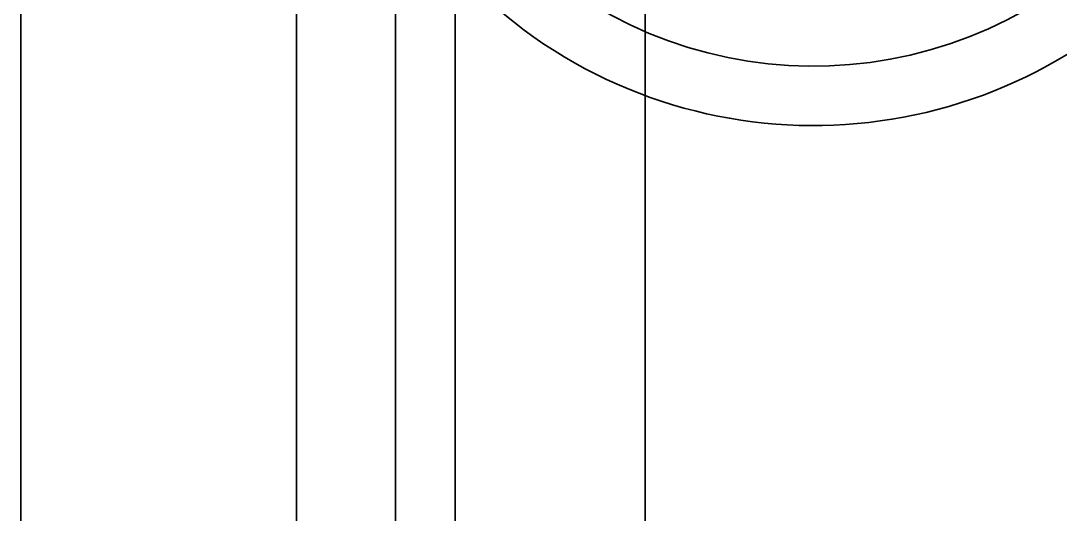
# Model space of a CAD drawing. Header units: millimetres. Extents: x -178 to 3694, y -325 to 1836.
# Drawn here: x 81.5 to 134, y 445.9 to 470.8 of the extents above; entities that cross this region are included whole.
import ezdxf

# ---------------------------------------------------------------- set-up
doc = ezdxf.new("R2010")
doc.units = ezdxf.units.MM

msp = doc.modelspace()

# ---------------------------------------------------------------- linework, layer by layer
at = {"color": 7, "linetype": 'Continuous', "lineweight": 35}
for p, q in [((113.015, 540), (113.015, 60)), ((113.015, 540), (113.015, 60)), ((103.429, 337), (103.429, 538.062)), ((103.429, 337), (103.429, 538.062)), ((95.429, 67.828), (95.429, 532.172)), ((100.429, 337), (100.429, 532.172)), ((95.429, 101.2), (95.429, 498.8)), ((100.429, 101.2), (100.429, 498.8)), ((81.515, 101.92), (81.515, 498.08)), ((81.515, 101.92), (81.515, 498.08))]:
    msp.add_line(p, q, dxfattribs=at)
for radius, end in [(24.5, 314.6585), (24.5, 314.6585), (21.5, 314.2993)]:
    msp.add_arc((121.515, 490), radius, 134.6585, end, dxfattribs=at)

doc.saveas('drawing.dxf')
